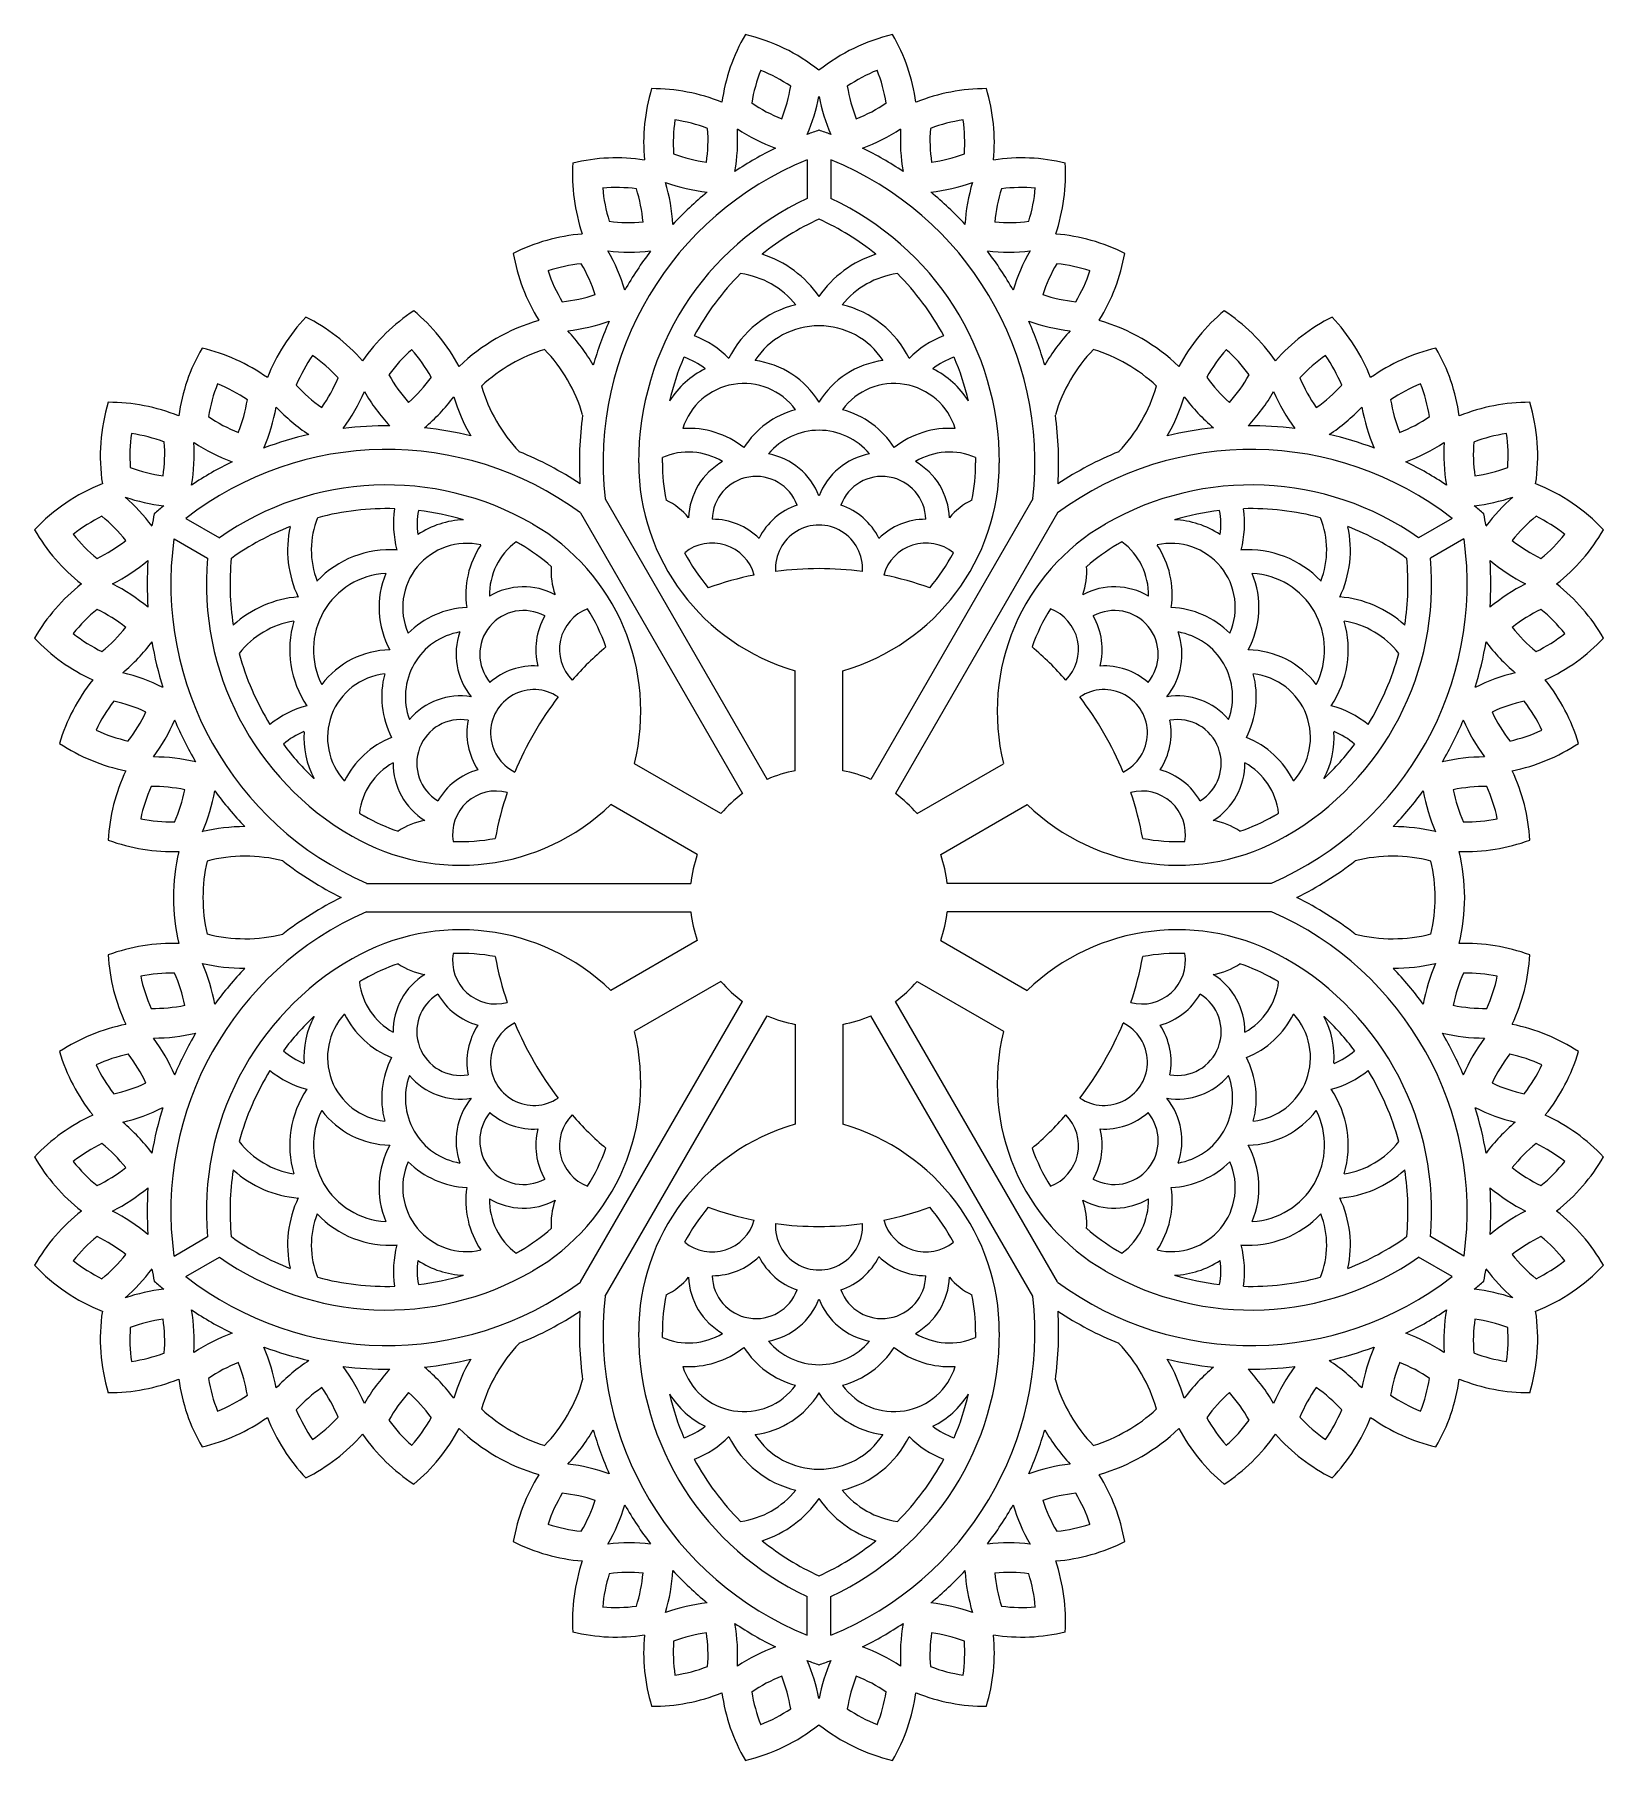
# Model space of a CAD drawing. Extents: x 4 to 286, y 80 to 226.
# Drawn here: x 3.8 to 136.3, y 80.2 to 226.1 of the extents above; entities that cross this region are included whole.
import ezdxf

# ---------------------------------------------------------------- set-up
doc = ezdxf.new("R2010")
doc.units = 0
doc.layers.get('0').update_dxf_attribs({"linetype": 'CONTINUOUS'})

msp = doc.modelspace()

# ---------------------------------------------------------------- linework, layer by layer
for p, q in [((69.02, 215.47), (69.02, 212.2)), ((71.02, 215.47), (71.02, 212.2)), ((51.96, 186.84), (65.64, 163.13)), ((88.08, 186.84), (74.4, 163.13)), ((49.88, 185.64), (63.57, 161.93)), ((90.16, 185.64), (76.47, 161.93)), ((16.55, 185.18), (19.38, 183.54)), ((123.49, 185.18), (120.66, 183.54)), ((15.55, 183.45), (18.38, 181.81)), ((124.49, 183.45), (121.66, 181.81)), ((68.02, 163.87), (68.02, 172.3)), ((72.02, 163.87), (72.02, 172.3)), ((61.74, 160.24), (54.44, 164.46)), ((78.3, 160.24), (85.6, 164.46)), ((59.74, 156.78), (52.44, 161)), ((80.3, 156.78), (87.6, 161)), ((31.81, 154.35), (59.19, 154.35)), ((108.23, 154.35), (80.85, 154.35)), ((31.81, 151.95), (59.19, 151.95)), ((108.23, 151.95), (80.85, 151.95)), ((59.74, 149.53), (52.44, 145.31)), ((80.3, 149.53), (87.6, 145.31)), ((61.74, 146.07), (54.44, 141.85)), ((78.3, 146.07), (85.6, 141.85)), ((49.88, 120.67), (63.57, 144.37)), ((90.16, 120.67), (76.47, 144.37)), ((51.96, 119.47), (65.64, 143.17)), ((88.08, 119.47), (74.4, 143.17)), ((68.02, 142.44), (68.02, 134.01)), ((72.02, 142.44), (72.02, 134.01)), ((15.55, 122.86), (18.38, 124.5)), ((124.49, 122.86), (121.66, 124.5)), ((16.55, 121.13), (19.38, 122.77)), ((123.49, 121.13), (120.66, 122.77)), ((69.02, 90.84), (69.02, 94.11)), ((71.02, 90.84), (71.02, 94.11))]:
    msp.add_line(p, q)
for centre, radius, start, end in [((77.37, 218.17), 15.7, 149.8174, 172.0495), ((60.22, 210.77), 15.7, 51.412, 76.8421), ((79.81, 210.77), 15.7, 103.1579, 128.588), ((62.66, 218.17), 15.7, 7.9505, 30.1826), ((77.37, 218.17), 13.2, 158.3402, 170.8104), ((60.22, 210.77), 13.2, 55.8491, 68.3193), ((54.6, 223.81), 13.2, 338.3402, 350.8104), ((79.81, 210.77), 13.2, 111.6807, 124.1509), ((85.44, 223.81), 13.2, 189.1896, 201.6598), ((62.66, 218.17), 13.2, 9.1896, 21.6598), ((70.91, 216.94), 15.7, 163.1507, 185.3829), ((55.92, 205.79), 15.7, 67.9433, 90.1755), ((71.75, 231.21), 13.2, 235.8491, 248.3193), ((54.6, 223.81), 15.7, 336.8134, 349.0292), ((85.44, 223.81), 15.7, 190.9708, 203.1866), ((68.29, 231.21), 13.2, 291.6807, 304.1509), ((84.12, 205.79), 15.7, 89.8245, 112.0567), ((69.13, 216.94), 15.7, 354.6171, 16.8493), ((70.91, 216.94), 13.2, 171.6736, 184.1437), ((55.92, 205.79), 13.2, 69.1824, 81.6526), ((84.12, 205.79), 13.2, 98.3474, 110.8176), ((69.13, 216.94), 13.2, 355.8563, 8.3264), ((47.45, 217.17), 13.2, 351.6736, 4.1437), ((47.45, 217.17), 15.7, 350.1467, 3.3167), ((71.75, 231.21), 15.7, 236.6761, 249.8461), ((79.4, 189.88), 29.62, 108.4738, 110.488), ((60.64, 189.88), 29.62, 69.512, 71.5262), ((68.29, 231.21), 15.7, 290.1539, 303.3239), ((92.59, 217.17), 15.7, 176.6833, 189.8533), ((92.59, 217.17), 13.2, 175.8563, 188.3264), ((62.43, 228.33), 13.2, 249.1824, 261.6526), ((79.4, 189.88), 29.62, 116.1715, 123.8213), ((60.64, 189.88), 29.62, 56.1787, 63.8285), ((77.61, 228.33), 13.2, 278.3474, 290.8176), ((64.9, 214.25), 15.7, 176.484, 198.7162), ((52.89, 199.94), 15.7, 81.2766, 103.5088), ((79.4, 189.88), 27.62, 112.088, 186.3214), ((60.64, 189.88), 27.62, 353.6786, 67.912), ((87.15, 199.94), 15.7, 76.4912, 98.7234), ((75.14, 214.25), 15.7, 341.2838, 3.516), ((52.89, 199.94), 13.2, 82.5158, 94.9859), ((64.9, 214.25), 13.2, 185.0069, 197.477), ((42.01, 209.07), 13.2, 5.0069, 17.477), ((62.43, 228.33), 15.7, 250.0095, 263.1794), ((42.01, 209.07), 15.7, 3.4801, 16.65), ((77.61, 228.33), 15.7, 276.8206, 289.9905), ((98.02, 209.07), 15.7, 163.35, 176.5199), ((98.02, 209.07), 13.2, 162.523, 174.9931), ((87.15, 199.94), 13.2, 85.0141, 97.4842), ((75.14, 214.25), 13.2, 342.523, 354.9931), ((79.4, 189.88), 24.62, 114.9519, 180), ((79.4, 189.88), 29.62, 129.5049, 137.1546), ((60.64, 189.88), 24.62, 0, 65.0481), ((60.64, 189.88), 29.62, 42.8454, 50.4951), ((54.02, 223.38), 13.2, 262.5158, 274.9859), ((79.4, 189.88), 22.62, 114.5159, 128.8545), ((60.64, 189.88), 22.62, 51.1455, 65.4841), ((86.02, 223.38), 13.2, 265.0141, 277.4842), ((51.28, 193.56), 15.7, 94.6099, 116.8421), ((88.76, 193.56), 15.7, 63.1579, 85.3901), ((59.67, 210.25), 15.7, 189.8174, 212.0495), ((54.02, 223.38), 15.7, 263.3428, 276.5128), ((38.6, 199.93), 15.7, 16.8134, 29.9834), ((79.4, 189.88), 29.62, 142.8382, 150.488), ((62.42, 198.7), 9.23, 34.5283, 72.3515), ((77.62, 198.7), 9.23, 107.6485, 145.4717), ((86.02, 223.38), 15.7, 263.4872, 276.6572), ((60.64, 189.88), 29.62, 29.512, 37.1618), ((101.44, 199.93), 15.7, 150.0166, 163.1866), ((80.37, 210.25), 15.7, 327.9505, 350.1826), ((51.28, 193.56), 13.2, 95.8491, 108.3193), ((59.67, 210.25), 13.2, 198.3402, 210.8104), ((38.6, 199.93), 13.2, 18.3402, 30.8104), ((79.4, 189.88), 22.62, 135.0448, 151.679), ((62.42, 198.7), 7.23, 38.7081, 82.2001), ((77.62, 198.7), 7.23, 97.7999, 141.2919), ((60.64, 189.88), 22.62, 28.321, 44.9552), ((101.44, 199.93), 13.2, 149.1896, 161.6598), ((88.76, 193.56), 13.2, 71.6807, 84.1509), ((80.37, 210.25), 13.2, 329.1896, 341.6598), ((44.4, 189.58), 15.7, 123.1579, 145.3901), ((25.75, 190.67), 15.7, 27.9505, 50.1826), ((46.98, 216.62), 13.2, 275.8491, 288.3193), ((70.02, 195), 8.46, 103.4157, 154.0005), ((70.02, 195), 8.46, 25.9995, 76.5843), ((93.06, 216.62), 13.2, 251.6807, 264.1509), ((114.29, 190.67), 15.7, 129.8174, 152.0495), ((95.64, 189.58), 15.7, 34.6099, 56.8421), ((38.07, 191.38), 15.7, 136.4912, 158.7234), ((19.67, 188.14), 15.7, 41.2838, 63.516), ((50.92, 186.24), 16.32, 106.224, 133.776), ((46.98, 216.62), 15.7, 276.6761, 289.8461), ((79.4, 189.88), 29.62, 156.1715, 163.8213), ((70.02, 195), 6.46, 33.0989, 146.9011), ((93.06, 216.62), 15.7, 250.1539, 263.3239), ((60.64, 189.88), 29.62, 16.1787, 23.8285), ((89.12, 186.24), 16.32, 46.224, 73.776), ((120.37, 188.14), 15.7, 116.484, 138.7162), ((101.97, 191.38), 15.7, 21.2766, 43.5088), ((37.38, 190.25), 15.7, 30.1467, 43.3167), ((56.43, 192.73), 8.46, 44.9469, 68.7766), ((83.61, 192.73), 8.46, 111.2234, 135.0531), ((102.66, 190.25), 15.7, 136.6833, 149.8533), ((31.49, 191.68), 15.7, 149.8245, 172.0567), ((14.34, 184.28), 15.7, 54.6171, 76.8493), ((38.07, 191.38), 13.2, 145.0141, 157.4842), ((19.67, 188.14), 13.2, 42.523, 54.9931), ((44.4, 189.58), 13.2, 131.6807, 144.1509), ((25.75, 190.67), 13.2, 29.1896, 41.6598), ((50.92, 186.24), 13.82, 107.1154, 132.8846), ((37.38, 190.25), 13.2, 16.1431, 44.1872), ((79.4, 189.88), 22.62, 156.7685, 166.6384), ((56.43, 192.73), 6.46, 52.0463, 70.1914), ((63.68, 191.17), 7.41, 31.0598, 82.7424), ((76.36, 191.17), 7.41, 97.2576, 148.9402), ((83.61, 192.73), 6.46, 109.8086, 127.9537), ((60.64, 189.88), 22.62, 13.3616, 23.2315), ((102.66, 190.25), 13.2, 135.8128, 163.8569), ((89.12, 186.24), 13.82, 47.1154, 72.8846), ((114.29, 190.67), 13.2, 138.3402, 150.8104), ((95.64, 189.58), 13.2, 35.8491, 48.3193), ((120.37, 188.14), 13.2, 125.0069, 137.477), ((101.97, 191.38), 13.2, 22.5158, 34.9859), ((125.7, 184.28), 15.7, 103.1507, 125.3829), ((108.55, 191.68), 15.7, 7.9433, 30.1755), ((17.21, 202.12), 13.2, 325.0141, 337.4842), ((45.22, 203.75), 13.2, 209.1896, 221.6598), ((26.58, 204.84), 13.2, 311.6807, 324.1509), ((63.68, 191.17), 7.41, 116.205, 147.9139), ((76.36, 191.17), 7.41, 32.0861, 63.795), ((113.46, 204.84), 13.2, 215.8491, 228.3193), ((94.82, 203.75), 13.2, 318.3402, 330.8104), ((122.83, 202.12), 13.2, 202.5158, 214.9859), ((31.49, 191.68), 13.2, 158.3474, 170.8176), ((14.34, 184.28), 13.2, 55.8563, 68.3264), ((35.6, 205.36), 13.2, 222.523, 234.9931), ((17.21, 202.12), 15.7, 323.4872, 336.6572), ((45.22, 203.75), 15.7, 210.0166, 223.1866), ((26.58, 204.84), 15.7, 310.1539, 323.3239), ((54.22, 199.97), 15.7, 196.6833, 209.8533), ((54.22, 199.97), 13.2, 195.8128, 223.8569), ((63.68, 191.17), 5.41, 36.1874, 162.7599), ((76.36, 191.17), 5.41, 17.2401, 143.8126), ((85.82, 199.97), 13.2, 316.1431, 344.1872), ((85.82, 199.97), 15.7, 330.1467, 343.3167), ((113.46, 204.84), 15.7, 216.6761, 229.8461), ((94.82, 203.75), 15.7, 316.8134, 329.9834), ((122.83, 202.12), 15.7, 203.3428, 216.5128), ((104.44, 205.36), 13.2, 305.0069, 317.477), ((125.7, 184.28), 13.2, 111.6736, 124.1437), ((108.55, 191.68), 13.2, 9.1824, 21.6526), ((25.02, 190.45), 15.7, 163.1579, 188.588), ((10.04, 179.29), 15.7, 67.9505, 90.1826), ((8.71, 197.31), 13.2, 338.3474, 350.8176), ((8.71, 197.31), 15.7, 336.8206, 349.9905), ((35.6, 205.36), 15.7, 223.35, 236.5199), ((70.02, 187.08), 7.55, 105.2104, 147.1645), ((70.02, 187.08), 7.55, 32.8355, 74.7896), ((104.44, 205.36), 15.7, 303.4801, 316.65), ((131.33, 197.31), 15.7, 190.0095, 203.1794), ((131.33, 197.31), 13.2, 189.1824, 201.6526), ((130, 179.29), 15.7, 89.8174, 112.0495), ((115.02, 190.45), 15.7, 351.412, 16.8421), ((25.86, 204.71), 13.2, 235.8563, 248.3264), ((33.52, 163.39), 29.62, 89.512, 97.1618), ((33.52, 163.39), 29.62, 76.1787, 83.8285), ((79.4, 189.88), 29.62, 172.1666, 183.4424), ((59, 185.24), 7.55, 51.7829, 93.737), ((70.02, 187.08), 5.55, 39.8123, 140.1877), ((81.04, 185.24), 7.55, 86.263, 128.2171), ((60.64, 189.88), 29.62, 356.5576, 7.8334), ((106.52, 163.39), 29.62, 96.1715, 103.8213), ((106.52, 163.39), 29.62, 82.8382, 90.488), ((114.18, 204.71), 13.2, 291.6736, 304.1437), ((25.02, 190.45), 13.2, 171.6807, 184.1509), ((10.04, 179.29), 13.2, 69.1896, 81.6598), ((1.56, 190.68), 13.2, 351.6807, 4.1509), ((1.56, 190.68), 15.7, 350.1539, 3.3239), ((25.86, 204.71), 15.7, 236.6833, 249.8533), ((33.52, 163.39), 29.62, 102.8454, 110.4951), ((106.52, 163.39), 29.62, 69.5049, 77.1546), ((114.18, 204.71), 15.7, 290.1467, 303.3167), ((138.48, 190.68), 15.7, 176.6761, 189.8461), ((138.48, 190.68), 13.2, 175.8491, 188.3193), ((130, 179.29), 13.2, 98.3402, 110.8104), ((115.02, 190.45), 13.2, 355.8491, 8.3193), ((33.52, 163.39), 27.62, 53.6786, 127.912), ((33.52, 163.39), 29.62, 116.1787, 123.8285), ((33.52, 163.39), 29.62, 56.5576, 67.8334), ((73.08, 189.88), 18.29, 180, 253.9365), ((59, 185.24), 5.55, 58.7597, 113.4776), ((79.4, 189.88), 22.62, 178.8569, 180), ((73.08, 189.88), 16.29, 180, 191.191), ((64.7, 185.03), 5.7, 119.6212, 177.8981), ((64.7, 185.03), 5.7, 21.0492, 79.3261), ((75.34, 185.03), 5.7, 100.6739, 158.9508), ((66.96, 189.88), 18.29, 286.0635, 0), ((81.04, 185.24), 5.55, 66.5224, 121.2403), ((75.34, 185.03), 5.7, 2.1019, 60.3788), ((66.96, 189.88), 16.29, 348.809, 0), ((60.64, 189.88), 22.62, 0, 1.1431), ((106.52, 163.39), 27.62, 52.088, 126.3214), ((106.52, 163.39), 29.62, 112.1666, 123.4424), ((106.52, 163.39), 29.62, 56.1715, 63.8213), ((16.54, 201.83), 13.2, 249.1896, 261.6598), ((64.7, 185.03), 3.7, 20.1602, 178.7872), ((75.34, 185.03), 3.7, 1.2128, 159.8398), ((123.5, 201.83), 13.2, 278.3402, 290.8104), ((15.22, 173.48), 15.7, 111.412, 136.8421), ((1.12, 175.13), 15.7, 36.8134, 49.0292), ((16.54, 201.83), 15.7, 250.9708, 263.1866), ((33.52, 163.39), 24.62, 60, 125.0481), ((54.64, 181.58), 5.7, 39.9966, 64.426), ((85.4, 181.58), 5.7, 115.574, 140.0034), ((106.52, 163.39), 24.62, 54.9519, 120), ((123.5, 201.83), 15.7, 276.8134, 289.0292), ((138.92, 175.13), 15.7, 130.9708, 143.1866), ((124.82, 173.48), 15.7, 43.1579, 68.588), ((15.22, 173.48), 13.2, 115.8491, 128.3193), ((1.12, 175.13), 13.2, 38.3402, 50.8104), ((42.9, 179.65), 29.62, 168.4738, 170.488), ((33.52, 163.39), 29.62, 129.512, 131.5262), ((34.37, 182.51), 7.23, 157.7999, 201.2919), ((33.52, 163.39), 22.62, 88.321, 104.9552), ((42.54, 184.71), 8.46, 171.2234, 195.0531), ((42.54, 184.71), 6.46, 169.8086, 187.9537), ((33.52, 163.39), 22.62, 73.3616, 83.2315), ((70.02, 180.95), 5.67, 109.0028, 153.2535), ((70.02, 180.95), 5.67, 26.7465, 70.9972), ((106.52, 163.39), 22.62, 96.7685, 106.6384), ((97.5, 184.71), 6.46, 352.0463, 10.1914), ((97.5, 184.71), 8.46, 344.9469, 8.7766), ((106.52, 163.39), 22.62, 75.0448, 91.679), ((105.67, 182.51), 7.23, 338.7081, 22.2001), ((106.52, 163.39), 29.62, 48.4738, 50.488), ((97.14, 179.65), 29.62, 9.512, 11.5262), ((138.92, 175.13), 13.2, 129.1896, 141.6598), ((124.82, 173.48), 13.2, 51.6807, 64.1509), ((17.39, 192.03), 15.7, 209.8174, 232.0495), ((17.39, 192.03), 13.2, 218.3402, 230.8104), ((33.52, 163.39), 22.62, 111.1455, 125.4841), ((34.37, 182.51), 9.23, 167.6485, 205.4717), ((40.27, 177.66), 7.41, 92.0861, 123.795), ((36.68, 168.87), 18.29, 346.0635, 60), ((61, 179.44), 5.67, 45.6939, 89.9445), ((70.02, 180.95), 3.67, 356.214, 183.786), ((79.04, 179.44), 5.67, 90.0555, 134.3061), ((103.36, 168.87), 18.29, 120, 193.9365), ((99.77, 177.66), 7.41, 56.205, 87.9139), ((105.67, 182.51), 9.23, 334.5283, 12.3515), ((106.52, 163.39), 22.62, 54.5159, 68.8545), ((122.65, 192.03), 13.2, 309.1896, 321.6598), ((122.65, 192.03), 15.7, 307.9505, 330.1826), ((3.29, 193.68), 13.2, 295.8491, 308.3193), ((42.9, 179.65), 27.62, 172.088, 246.3214), ((33.78, 174.08), 8.46, 85.9995, 136.5843), ((40.27, 177.66), 5.41, 77.2401, 203.8126), ((47.74, 178.74), 7.55, 146.263, 188.2171), ((47.74, 178.74), 5.55, 126.5224, 181.2403), ((33.52, 163.39), 22.62, 60, 61.1431), ((36.68, 168.87), 16.29, 48.809, 60), ((61, 179.44), 3.67, 15.1614, 129.316), ((73.08, 189.88), 16.29, 207.81, 220.378), ((79.04, 179.44), 3.67, 50.684, 164.8386), ((66.96, 189.88), 16.29, 319.622, 332.19), ((103.36, 168.87), 16.29, 120, 131.191), ((106.52, 163.39), 22.62, 118.8569, 120), ((92.3, 178.74), 5.55, 358.7597, 53.4776), ((99.77, 177.66), 5.41, 336.1874, 102.7599), ((92.3, 178.74), 7.55, 351.7829, 33.737), ((106.26, 174.08), 8.46, 43.4157, 94.0005), ((97.14, 179.65), 27.62, 293.6786, 7.912), ((136.75, 193.68), 13.2, 231.6807, 244.1509), ((3.29, 193.68), 15.7, 296.6761, 309.8461), ((42.9, 179.65), 29.62, 176.1715, 183.8213), ((42.9, 179.65), 24.62, 174.9519, 240), ((42.9, 179.65), 22.62, 174.5159, 188.8545), ((53.09, 180.69), 5.7, 175.574, 200.0034), ((70.02, 153.15), 27.79, 82.428, 97.572), ((86.94, 180.69), 5.7, 339.9966, 4.426), ((97.14, 179.65), 24.62, 300, 5.0481), ((97.14, 179.65), 22.62, 351.1455, 5.4841), ((97.14, 179.65), 29.62, 356.1787, 3.8285), ((136.75, 193.68), 15.7, 230.1539, 243.3239), ((17.39, 167.26), 15.7, 127.9433, 150.1755), ((3.29, 165.62), 15.7, 50.1467, 63.3167), ((33.78, 174.08), 6.46, 93.0989, 206.9011), ((40.27, 177.66), 7.41, 157.2576, 208.9402), ((45.07, 173.7), 5.7, 62.1019, 120.3788), ((70.02, 153.15), 27.79, 101.3754, 109.6596), ((70.02, 153.15), 27.79, 70.3404, 78.6246), ((94.97, 173.7), 5.7, 59.6212, 117.8981), ((99.77, 177.66), 7.41, 331.0598, 22.7424), ((106.26, 174.08), 6.46, 333.0989, 86.9011), ((136.75, 165.62), 15.7, 116.6833, 129.8533), ((122.65, 167.26), 15.7, 29.8245, 52.0567), ((26.77, 169.35), 9.23, 94.5283, 132.3515), ((113.27, 169.35), 9.23, 47.6485, 85.4717), ((17.39, 167.26), 13.2, 129.1824, 141.6526), ((3.29, 165.62), 13.2, 51.6736, 64.1437), ((26.77, 169.35), 7.23, 98.7081, 142.2001), ((33.78, 174.08), 8.46, 163.4157, 214.0005), ((40.64, 170.12), 7.55, 92.8355, 134.7896), ((45.07, 173.7), 3.7, 61.2128, 219.8398), ((51.77, 174.11), 5.67, 150.0555, 194.3061), ((51.77, 174.11), 3.67, 110.684, 224.8386), ((36.68, 168.87), 16.29, 19.622, 32.19), ((103.36, 168.87), 16.29, 147.81, 160.378), ((88.27, 174.11), 3.67, 315.1614, 69.316), ((94.97, 173.7), 3.7, 320.1602, 118.7872), ((88.27, 174.11), 5.67, 345.6939, 29.9445), ((99.4, 170.12), 7.55, 45.2104, 87.1645), ((106.26, 174.08), 8.46, 325.9995, 16.5843), ((113.27, 169.35), 7.23, 37.7999, 81.2919), ((136.75, 165.62), 13.2, 115.8563, 128.3264), ((122.65, 167.26), 13.2, 38.3474, 50.8176), ((15.22, 185.81), 15.7, 223.1507, 245.3829), ((15.22, 185.81), 13.2, 231.6736, 244.1437), ((1.12, 184.17), 13.2, 309.1824, 321.6526), ((40.64, 170.12), 5.55, 99.8123, 200.1877), ((45.07, 173.7), 5.7, 160.6739, 218.9508), ((94.97, 173.7), 5.7, 321.0492, 19.3261), ((99.4, 170.12), 5.55, 339.8123, 80.1877), ((138.92, 184.17), 13.2, 218.3474, 230.8176), ((124.82, 185.81), 13.2, 295.8563, 308.3264), ((124.82, 185.81), 15.7, 294.6171, 316.8493), ((1.12, 184.17), 15.7, 310.0095, 323.1794), ((42.9, 179.65), 29.62, 189.5049, 197.1546), ((42.9, 179.65), 22.62, 195.0448, 211.679), ((33.92, 166.67), 7.41, 91.0598, 142.7424), ((70.02, 153.15), 27.79, 130.3404, 138.6246), ((70.02, 153.15), 27.79, 41.3754, 49.6596), ((106.12, 166.67), 7.41, 37.2576, 88.9402), ((97.14, 179.65), 22.62, 328.321, 344.9552), ((97.14, 179.65), 29.62, 342.8454, 350.4951), ((138.92, 184.17), 15.7, 216.8206, 229.9905), ((7.59, 156.86), 15.7, 63.4801, 76.65), ((45.95, 167.05), 5.67, 86.7465, 130.9972), ((94.09, 167.05), 5.67, 49.0028, 93.2535), ((132.45, 156.86), 15.7, 103.35, 116.5199), ((20.93, 161.71), 15.7, 141.2766, 163.5088), ((33.92, 166.67), 5.41, 96.1874, 222.7599), ((40.64, 170.12), 7.55, 165.2104, 207.1645), ((45.95, 167.05), 3.67, 56.214, 243.786), ((94.09, 167.05), 3.67, 296.214, 123.786), ((99.4, 170.12), 7.55, 332.8355, 14.7896), ((106.12, 166.67), 5.41, 317.2401, 83.8126), ((119.11, 161.71), 15.7, 16.4912, 38.7234), ((20.93, 161.71), 13.2, 142.5158, 154.9859), ((7.59, 156.86), 13.2, 65.0069, 77.477), ((28.95, 161.18), 8.46, 104.9469, 128.7766), ((39.75, 164.49), 5.7, 81.0492, 139.3261), ((70.02, 153.15), 27.79, 142.428, 157.572), ((70.02, 153.15), 27.79, 22.428, 37.572), ((100.29, 164.49), 5.7, 40.6739, 98.9508), ((111.09, 161.18), 8.46, 51.2234, 75.0531), ((132.45, 156.86), 13.2, 102.523, 114.9931), ((119.11, 161.71), 13.2, 25.0141, 37.4842), ((1.21, 174.41), 13.2, 322.5158, 334.9859), ((1.21, 174.41), 15.7, 323.3428, 336.5128), ((42.9, 179.65), 29.62, 202.8382, 210.488), ((39.75, 164.49), 3.7, 80.1602, 238.7872), ((45.95, 167.05), 5.67, 169.0028, 213.2535), ((94.09, 167.05), 5.67, 326.7465, 10.9972), ((100.29, 164.49), 3.7, 301.2128, 99.8398), ((97.14, 179.65), 29.62, 329.512, 337.1618), ((138.83, 174.41), 15.7, 203.4872, 216.6572), ((138.83, 174.41), 13.2, 205.0141, 217.4842), ((14.55, 179.26), 13.2, 245.0069, 257.477), ((28.95, 161.18), 6.46, 112.0463, 130.1914), ((33.92, 166.67), 7.41, 176.205, 207.9139), ((36.72, 159.66), 7.55, 111.7829, 153.737), ((103.32, 159.66), 7.55, 26.263, 68.2171), ((106.12, 166.67), 7.41, 332.0861, 3.795), ((111.09, 161.18), 6.46, 49.8086, 67.9537), ((125.49, 179.26), 13.2, 282.523, 294.9931), ((14.55, 179.26), 15.7, 236.484, 258.7162), ((13.8, 149.33), 15.7, 76.8134, 89.9834), ((42.9, 179.65), 22.62, 216.7685, 226.6384), ((97.14, 179.65), 22.62, 313.3616, 323.2315), ((126.24, 149.33), 15.7, 90.0166, 103.1866), ((125.49, 179.26), 15.7, 281.2838, 303.516), ((25.66, 157.13), 15.7, 154.6099, 176.8421), ((36.72, 159.66), 5.55, 118.7597, 173.4776), ((39.75, 164.49), 5.7, 179.6212, 237.8981), ((42.74, 158.48), 5.67, 105.6939, 149.9445), ((70.02, 153.15), 10.9, 100.576, 113.6775), ((70.02, 153.15), 10.9, 66.3225, 79.424), ((97.3, 158.48), 5.67, 30.0555, 74.3061), ((100.29, 164.49), 5.7, 302.1019, 0.3788), ((103.32, 159.66), 5.55, 6.5224, 61.2403), ((114.38, 157.13), 15.7, 3.1579, 25.3901), ((25.66, 157.13), 13.2, 155.8491, 168.3193), ((13.8, 149.33), 13.2, 78.3402, 90.8104), ((3.54, 164.93), 13.2, 335.8491, 348.3193), ((3.54, 164.93), 15.7, 336.6761, 349.8461), ((42.9, 179.65), 29.62, 216.1715, 223.8213), ((42.74, 158.48), 3.67, 75.1614, 189.316), ((70.02, 153.15), 27.79, 161.3754, 169.6596), ((70.02, 153.15), 10.9, 126.3225, 139.424), ((70.02, 153.15), 10.9, 40.576, 53.6775), ((97.3, 158.48), 3.67, 350.684, 104.8386), ((70.02, 153.15), 27.79, 10.3404, 18.6246), ((97.14, 179.65), 29.62, 316.1787, 323.8285), ((136.5, 164.93), 15.7, 190.1539, 203.3239), ((126.24, 149.33), 13.2, 89.1896, 101.6598), ((136.5, 164.93), 13.2, 191.6807, 204.1509), ((114.38, 157.13), 13.2, 11.6807, 24.1509), ((39.74, 174.17), 18.29, 240, 313.9365), ((100.3, 174.17), 18.29, 226.0635, 300), ((15.4, 172.74), 13.2, 258.3402, 270.8104), ((21.58, 143.44), 15.7, 90.1467, 103.3167), ((42.9, 179.65), 22.62, 238.8569, 240), ((39.74, 174.17), 16.29, 240, 251.191), ((37.71, 154.05), 5.7, 99.9966, 124.426), ((102.33, 154.05), 5.7, 55.574, 80.0034), ((100.3, 174.17), 16.29, 288.809, 300), ((97.14, 179.65), 22.62, 300, 301.1431), ((118.46, 143.44), 15.7, 76.6833, 89.8533), ((124.64, 172.74), 13.2, 269.1896, 281.6598), ((15.4, 172.74), 15.7, 249.8174, 272.0495), ((39.74, 174.17), 16.29, 267.81, 280.378), ((100.3, 174.17), 16.29, 259.622, 272.19), ((124.64, 172.74), 15.7, 267.9505, 290.1826), ((31.81, 153.15), 16.32, 166.224, 193.776), ((31.81, 153.15), 13.82, 167.1154, 192.8846), ((21.58, 143.44), 13.2, 76.1431, 104.1872), ((42.9, 179.65), 29.62, 232.1666, 243.4424), ((70.02, 153.15), 10.9, 160.576, 173.6775), ((70.02, 153.15), 10.9, 6.3225, 19.424), ((97.14, 179.65), 29.62, 296.5576, 307.8334), ((118.46, 143.44), 13.2, 75.8128, 103.8569), ((108.23, 153.15), 13.82, 347.1154, 12.8846), ((108.23, 153.15), 16.32, 346.224, 13.776), ((42.9, 126.66), 29.62, 116.5576, 127.8334), ((97.14, 126.66), 29.62, 52.1666, 63.4424), ((42.9, 126.66), 27.62, 113.6786, 187.912), ((70.02, 153.15), 10.9, 186.3225, 199.424), ((70.02, 153.15), 10.9, 340.576, 353.6775), ((97.14, 126.66), 27.62, 352.088, 66.3214), ((39.74, 132.14), 18.29, 46.0635, 120), ((100.3, 132.14), 18.29, 60, 133.9365), ((15.4, 133.57), 15.7, 87.9505, 110.1826), ((21.58, 162.87), 13.2, 255.8128, 283.8569), ((118.46, 162.87), 13.2, 256.1431, 284.1872), ((124.64, 133.57), 15.7, 69.8174, 92.0495), ((25.66, 149.18), 15.7, 183.1579, 205.3901), ((21.58, 162.87), 15.7, 256.6833, 269.8533), ((3.54, 141.37), 15.7, 10.1539, 23.3239), ((42.9, 126.66), 24.62, 120, 185.0481), ((39.74, 132.14), 16.29, 108.809, 120), ((37.71, 152.26), 5.7, 235.574, 260.0034), ((42.74, 147.83), 3.67, 170.684, 284.8386), ((39.74, 132.14), 16.29, 79.622, 92.19), ((70.02, 153.15), 27.79, 190.3404, 198.6246), ((97.3, 147.83), 3.67, 255.1614, 9.316), ((70.02, 153.15), 27.79, 341.3754, 349.6596), ((100.3, 132.14), 16.29, 87.81, 100.378), ((102.33, 152.26), 5.7, 279.9966, 304.426), ((100.3, 132.14), 16.29, 60, 71.191), ((97.14, 126.66), 24.62, 354.9519, 60), ((118.46, 162.87), 15.7, 270.1467, 283.3167), ((136.5, 141.37), 15.7, 156.6761, 169.8461), ((114.38, 149.18), 15.7, 334.6099, 356.8421), ((15.4, 133.57), 13.2, 89.1896, 101.6598), ((25.66, 149.18), 13.2, 191.6807, 204.1509), ((3.54, 141.37), 13.2, 11.6807, 24.1509), ((42.9, 126.66), 29.62, 136.1787, 143.8285), ((42.9, 126.66), 22.62, 120, 121.1431), ((36.72, 146.65), 5.55, 186.5224, 241.2403), ((39.75, 141.82), 5.7, 122.1019, 180.3788), ((70.02, 153.15), 10.9, 220.576, 233.6775), ((70.02, 153.15), 10.9, 306.3225, 319.424), ((100.29, 141.82), 5.7, 359.6212, 57.8981), ((103.32, 146.65), 5.55, 298.7597, 353.4776), ((97.14, 126.66), 22.62, 58.8569, 60), ((97.14, 126.66), 29.62, 36.1715, 43.8213), ((136.5, 141.37), 13.2, 155.8491, 168.3193), ((124.64, 133.57), 13.2, 78.3402, 90.8104), ((114.38, 149.18), 13.2, 335.8491, 348.3193), ((39.75, 141.82), 3.7, 121.2128, 279.8398), ((42.74, 147.83), 5.67, 210.0555, 254.3061), ((97.3, 147.83), 5.67, 285.6939, 329.9445), ((100.29, 141.82), 3.7, 260.1602, 58.7872), ((13.8, 156.98), 13.2, 269.1896, 281.6598), ((42.9, 126.66), 22.62, 133.3616, 143.2315), ((33.92, 139.64), 7.41, 152.0861, 183.795), ((33.92, 139.64), 5.41, 137.2401, 263.8126), ((36.72, 146.65), 7.55, 206.263, 248.2171), ((70.02, 153.15), 10.9, 246.3225, 259.424), ((70.02, 153.15), 10.9, 280.576, 293.6775), ((103.32, 146.65), 7.55, 291.7829, 333.737), ((106.12, 139.64), 5.41, 276.1874, 42.7599), ((97.14, 126.66), 22.62, 36.7685, 46.6384), ((106.12, 139.64), 7.41, 356.205, 27.9139), ((126.24, 156.98), 13.2, 258.3402, 270.8104), ((14.55, 127.04), 15.7, 101.2838, 123.516), ((13.8, 156.98), 15.7, 270.0166, 283.1866), ((42.9, 126.66), 29.62, 149.512, 157.1618), ((45.95, 139.26), 5.67, 146.7465, 190.9972), ((45.95, 139.26), 3.67, 116.214, 303.786), ((70.02, 153.15), 27.79, 202.428, 217.572), ((36.68, 137.44), 18.29, 300, 13.9365), ((103.36, 137.44), 18.29, 166.0635, 240), ((94.09, 139.26), 3.67, 236.214, 63.786), ((70.02, 153.15), 27.79, 322.428, 337.572), ((94.09, 139.26), 5.67, 349.0028, 33.2535), ((97.14, 126.66), 29.62, 22.8382, 30.488), ((126.24, 156.98), 15.7, 256.8134, 269.9834), ((125.49, 127.04), 15.7, 56.484, 78.7162), ((20.93, 144.6), 15.7, 196.4912, 218.7234), ((1.21, 131.9), 15.7, 23.4872, 36.6572), ((28.95, 145.13), 6.46, 229.8086, 247.9537), ((111.09, 145.13), 6.46, 292.0463, 310.1914), ((138.83, 131.9), 15.7, 143.3428, 156.5128), ((119.11, 144.6), 15.7, 321.2766, 343.5088), ((14.55, 127.04), 13.2, 102.523, 114.9931), ((20.93, 144.6), 13.2, 205.0141, 217.4842), ((1.21, 131.9), 13.2, 25.0141, 37.4842), ((42.9, 126.66), 22.62, 148.321, 164.9552), ((28.95, 145.13), 8.46, 231.2234, 255.0531), ((40.64, 136.19), 7.55, 152.8355, 194.7896), ((99.4, 136.19), 7.55, 345.2104, 27.1645), ((111.09, 145.13), 8.46, 284.9469, 308.7766), ((97.14, 126.66), 22.62, 15.0448, 31.679), ((138.83, 131.9), 13.2, 142.5158, 154.9859), ((125.49, 127.04), 13.2, 65.0069, 77.477), ((119.11, 144.6), 13.2, 322.5158, 334.9859), ((7.59, 149.45), 13.2, 282.523, 294.9931), ((40.64, 136.19), 5.55, 159.8123, 260.1877), ((39.75, 141.82), 5.7, 220.6739, 278.9508), ((100.29, 141.82), 5.7, 261.0492, 319.3261), ((99.4, 136.19), 5.55, 279.8123, 20.1877), ((132.45, 149.45), 13.2, 245.0069, 257.477), ((33.78, 132.23), 8.46, 145.9995, 196.5843), ((45.07, 132.61), 5.7, 141.0492, 199.3261), ((94.97, 132.61), 5.7, 340.6739, 38.9508), ((106.26, 132.23), 8.46, 343.4157, 34.0005), ((15.22, 120.49), 15.7, 114.6171, 136.8493), ((7.59, 149.45), 15.7, 283.35, 296.5199), ((1.12, 122.14), 15.7, 36.8206, 49.9905), ((42.9, 126.66), 29.62, 162.8454, 170.4951), ((33.78, 132.23), 6.46, 153.0989, 266.9011), ((33.92, 139.64), 7.41, 217.2576, 268.9402), ((45.07, 132.61), 3.7, 140.1602, 298.7872), ((45.95, 139.26), 5.67, 229.0028, 273.2535), ((51.77, 132.2), 3.67, 135.1614, 249.316), ((70.02, 153.15), 27.79, 221.3754, 229.6596), ((70.02, 153.15), 27.79, 310.3404, 318.6246), ((88.27, 132.2), 3.67, 290.684, 44.8386), ((94.97, 132.61), 3.7, 241.2128, 39.8398), ((94.09, 139.26), 5.67, 266.7465, 310.9972), ((106.12, 139.64), 7.41, 271.0598, 322.7424), ((106.26, 132.23), 6.46, 273.0989, 26.9011), ((97.14, 126.66), 29.62, 9.5049, 17.1546), ((132.45, 149.45), 15.7, 243.4801, 256.65), ((138.92, 122.14), 15.7, 130.0095, 143.1794), ((124.82, 120.49), 15.7, 43.1507, 65.3829), ((51.77, 132.2), 5.67, 165.6939, 209.9445), ((73.08, 116.43), 18.29, 106.0635, 180), ((66.96, 116.43), 18.29, 0, 73.9365), ((88.27, 132.2), 5.67, 330.0555, 14.3061), ((15.22, 120.49), 13.2, 115.8563, 128.3264), ((1.12, 122.14), 13.2, 38.3474, 50.8176), ((26.77, 136.96), 7.23, 217.7999, 261.2919), ((40.27, 128.65), 7.41, 151.0598, 202.7424), ((36.68, 137.44), 16.29, 327.81, 340.378), ((103.36, 137.44), 16.29, 199.622, 212.19), ((99.77, 128.65), 7.41, 337.2576, 28.9402), ((113.27, 136.96), 7.23, 278.7081, 322.2001), ((138.92, 122.14), 13.2, 129.1824, 141.6526), ((124.82, 120.49), 13.2, 51.6736, 64.1437), ((17.39, 139.05), 15.7, 209.8245, 232.0567), ((17.39, 139.05), 13.2, 218.3474, 230.8176), ((3.29, 140.69), 13.2, 295.8563, 308.3264), ((42.9, 126.66), 22.62, 171.1455, 185.4841), ((26.77, 136.96), 9.23, 227.6485, 265.4717), ((40.27, 128.65), 5.41, 156.1874, 282.7599), ((40.64, 136.19), 7.55, 225.2104, 267.1645), ((99.77, 128.65), 5.41, 257.2401, 23.8126), ((99.4, 136.19), 7.55, 272.8355, 314.7896), ((113.27, 136.96), 9.23, 274.5283, 312.3515), ((97.14, 126.66), 22.62, 354.5159, 8.8545), ((136.75, 140.69), 13.2, 231.6736, 244.1437), ((122.65, 139.05), 13.2, 309.1824, 321.6526), ((122.65, 139.05), 15.7, 307.9433, 330.1755), ((3.29, 140.69), 15.7, 296.6833, 309.8533), ((42.9, 126.66), 29.62, 176.1787, 183.8285), ((47.74, 127.57), 7.55, 171.7829, 213.737), ((92.3, 127.57), 7.55, 326.263, 8.2171), ((97.14, 126.66), 29.62, 356.1715, 3.8213), ((136.75, 140.69), 15.7, 230.1467, 243.3167), ((34.37, 123.8), 9.23, 154.5283, 192.3515), ((45.07, 132.61), 5.7, 239.6212, 297.8981), ((47.74, 127.57), 5.55, 178.7597, 233.4776), ((53.09, 125.62), 5.7, 159.9966, 184.426), ((73.08, 116.43), 16.29, 139.622, 152.19), ((70.02, 153.15), 27.79, 250.3404, 258.6246), ((70.02, 153.15), 27.79, 281.3754, 289.6596), ((66.96, 116.43), 16.29, 27.81, 40.378), ((94.97, 132.61), 5.7, 242.1019, 300.3788), ((86.94, 125.62), 5.7, 355.574, 20.0034), ((92.3, 127.57), 5.55, 306.5224, 1.2403), ((105.67, 123.8), 9.23, 347.6485, 25.4717), ((17.39, 114.28), 15.7, 127.9505, 150.1826), ((3.29, 112.63), 15.7, 50.1539, 63.3239), ((34.37, 123.8), 7.23, 158.7081, 202.2001), ((33.78, 132.23), 8.46, 223.4157, 274.0005), ((61, 126.87), 3.67, 230.684, 344.8386), ((70.02, 125.36), 3.67, 176.214, 3.786), ((70.02, 153.15), 27.79, 262.428, 277.572), ((79.04, 126.87), 3.67, 195.1614, 309.316), ((106.26, 132.23), 8.46, 265.9995, 316.5843), ((105.67, 123.8), 7.23, 337.7999, 21.2919), ((136.75, 112.63), 15.7, 116.6761, 129.8461), ((122.65, 114.28), 15.7, 29.8174, 52.0495), ((17.39, 114.28), 13.2, 129.1896, 141.6598), ((3.29, 112.63), 13.2, 51.6807, 64.1509), ((33.52, 142.92), 22.62, 234.5159, 248.8545), ((36.68, 137.44), 16.29, 300, 311.191), ((103.36, 137.44), 16.29, 228.809, 240), ((106.52, 142.92), 22.62, 291.1455, 305.4841), ((136.75, 112.63), 13.2, 115.8491, 128.3193), ((122.65, 114.28), 13.2, 38.3402, 50.8104), ((1.12, 131.18), 13.2, 309.1896, 321.6598), ((33.52, 142.92), 24.62, 234.9519, 300), ((42.54, 121.6), 8.46, 164.9469, 188.7766), ((42.54, 121.6), 6.46, 172.0463, 190.1914), ((40.27, 128.65), 7.41, 236.205, 267.9139), ((33.52, 142.92), 22.62, 298.8569, 300), ((61, 126.87), 5.67, 270.0555, 314.3061), ((70.02, 125.36), 5.67, 206.7465, 250.9972), ((70.02, 125.36), 5.67, 289.0028, 333.2535), ((79.04, 126.87), 5.67, 225.6939, 269.9445), ((106.52, 142.92), 24.62, 240, 305.0481), ((106.52, 142.92), 22.62, 240, 241.1431), ((99.77, 128.65), 7.41, 272.0861, 303.795), ((97.5, 121.6), 6.46, 349.8086, 7.9537), ((97.5, 121.6), 8.46, 351.2234, 15.0531), ((138.92, 131.18), 13.2, 218.3402, 230.8104), ((15.22, 132.83), 15.7, 223.1579, 248.588), ((15.22, 132.83), 13.2, 231.6807, 244.1509), ((1.12, 131.18), 15.7, 310.9708, 323.1866), ((42.9, 126.66), 29.62, 189.512, 191.5262), ((33.52, 142.92), 27.62, 232.088, 306.3214), ((33.52, 142.92), 22.62, 255.0448, 271.679), ((33.52, 142.92), 22.62, 276.7685, 286.6384), ((54.64, 124.73), 5.7, 295.574, 320.0034), ((64.7, 121.28), 5.7, 182.1019, 240.3788), ((64.7, 121.28), 3.7, 181.2128, 339.8398), ((75.34, 121.28), 3.7, 200.1602, 358.7872), ((75.34, 121.28), 5.7, 299.6212, 357.8981), ((85.4, 124.73), 5.7, 219.9966, 244.426), ((106.52, 142.92), 27.62, 233.6786, 307.912), ((106.52, 142.92), 22.62, 253.3616, 263.2315), ((106.52, 142.92), 22.62, 268.321, 284.9552), ((97.14, 126.66), 29.62, 348.4738, 350.488), ((138.92, 131.18), 15.7, 216.8134, 229.0292), ((124.82, 132.83), 15.7, 291.412, 316.8421), ((124.82, 132.83), 13.2, 295.8491, 308.3193), ((16.54, 104.48), 15.7, 96.8134, 109.0292), ((33.52, 142.92), 29.62, 228.4738, 230.488), ((73.08, 116.43), 16.29, 168.809, 180), ((66.96, 116.43), 16.29, 0, 11.191), ((106.52, 142.92), 29.62, 309.512, 311.5262), ((123.5, 104.48), 15.7, 70.9708, 83.1866), ((25.02, 115.86), 15.7, 171.412, 196.8421), ((33.52, 142.92), 29.62, 236.1715, 243.8213), ((1.56, 115.63), 15.7, 356.6761, 9.8461), ((33.52, 142.92), 29.62, 292.1666, 303.4424), ((79.4, 116.43), 29.62, 176.5576, 187.8334), ((79.4, 116.43), 27.62, 173.6786, 247.912), ((64.7, 121.28), 5.7, 280.6739, 338.9508), ((75.34, 121.28), 5.7, 201.0492, 259.3261), ((60.64, 116.43), 27.62, 292.088, 6.3214), ((60.64, 116.43), 29.62, 352.1666, 3.4424), ((106.52, 142.92), 29.62, 236.5576, 247.8334), ((106.52, 142.92), 29.62, 296.1787, 303.8285), ((138.48, 115.63), 15.7, 170.1539, 183.3239), ((115.02, 115.86), 15.7, 343.1579, 8.588), ((25.02, 115.86), 13.2, 175.8491, 188.3193), ((16.54, 104.48), 13.2, 98.3402, 110.8104), ((1.56, 115.63), 13.2, 355.8491, 8.3193), ((138.48, 115.63), 13.2, 171.6807, 184.1509), ((123.5, 104.48), 13.2, 69.1896, 81.6598), ((115.02, 115.86), 13.2, 351.6807, 4.1509), ((25.86, 101.6), 15.7, 110.1467, 123.3167), ((54.22, 106.34), 13.2, 136.1431, 164.1872), ((79.4, 116.43), 24.62, 180, 245.0481), ((79.4, 116.43), 22.62, 180, 181.1431), ((59, 121.07), 5.55, 246.5224, 301.2403), ((70.02, 119.23), 5.55, 219.8123, 320.1877), ((60.64, 116.43), 24.62, 294.9519, 0), ((81.04, 121.07), 5.55, 238.7597, 293.4776), ((60.64, 116.43), 22.62, 358.8569, 0), ((85.82, 106.34), 13.2, 15.8128, 43.8569), ((114.18, 101.6), 15.7, 56.6833, 69.8533), ((10.04, 127.02), 13.2, 278.3402, 290.8104), ((25.86, 101.6), 13.2, 111.6736, 124.1437), ((8.71, 108.99), 13.2, 9.1824, 21.6526), ((33.52, 142.92), 29.62, 249.5049, 257.1546), ((8.71, 108.99), 15.7, 10.0095, 23.1794), ((35.6, 100.94), 15.7, 123.4801, 136.65), ((33.52, 142.92), 29.62, 276.1715, 283.8213), ((54.22, 106.34), 15.7, 150.1467, 163.3167), ((59, 121.07), 7.55, 266.263, 308.2171), ((70.02, 119.23), 7.55, 212.8355, 254.7896), ((70.02, 119.23), 7.55, 285.2104, 327.1645), ((81.04, 121.07), 7.55, 231.7829, 273.737), ((85.82, 106.34), 15.7, 16.6833, 29.8533), ((106.52, 142.92), 29.62, 256.1787, 263.8285), ((106.52, 142.92), 29.62, 282.8454, 290.4951), ((104.44, 100.94), 15.7, 43.35, 56.5199), ((131.33, 108.99), 15.7, 156.8206, 169.9905), ((131.33, 108.99), 13.2, 158.3474, 170.8176), ((114.18, 101.6), 13.2, 55.8563, 68.3264), ((130, 127.02), 13.2, 249.1896, 261.6598), ((10.04, 127.02), 15.7, 269.8174, 292.0495), ((31.49, 114.63), 15.7, 187.9433, 210.1755), ((31.49, 114.63), 13.2, 189.1824, 201.6526), ((33.52, 142.92), 29.62, 262.8382, 270.488), ((17.21, 104.19), 15.7, 23.3428, 36.5128), ((45.22, 102.55), 15.7, 136.8134, 149.9834), ((26.58, 101.47), 15.7, 36.6761, 49.8461), ((37.38, 116.06), 13.2, 315.8128, 343.8569), ((63.68, 115.13), 5.41, 197.2401, 323.8126), ((76.36, 115.13), 5.41, 216.1874, 342.7599), ((102.66, 116.06), 13.2, 196.1431, 224.1872), ((113.46, 101.47), 15.7, 130.1539, 143.3239), ((106.52, 142.92), 29.62, 269.512, 277.1618), ((94.82, 102.55), 15.7, 30.0166, 43.1866), ((122.83, 104.19), 15.7, 143.4872, 156.6572), ((108.55, 114.63), 13.2, 338.3474, 350.8176), ((108.55, 114.63), 15.7, 329.8245, 352.0567), ((130, 127.02), 15.7, 247.9505, 270.1826), ((14.34, 122.03), 13.2, 291.6736, 304.1437), ((35.6, 100.94), 13.2, 125.0069, 137.477), ((17.21, 104.19), 13.2, 22.5158, 34.9859), ((45.22, 102.55), 13.2, 138.3402, 150.8104), ((26.58, 101.47), 13.2, 35.8491, 48.3193), ((79.4, 116.43), 22.62, 193.3616, 203.2315), ((63.68, 115.13), 7.41, 212.0861, 243.795), ((63.68, 115.13), 7.41, 277.2576, 328.9402), ((76.36, 115.13), 7.41, 211.0598, 262.7424), ((76.36, 115.13), 7.41, 296.205, 327.9139), ((60.64, 116.43), 22.62, 336.7685, 346.6384), ((113.46, 101.47), 13.2, 131.6807, 144.1509), ((94.82, 102.55), 13.2, 29.1896, 41.6598), ((122.83, 104.19), 13.2, 145.0141, 157.4842), ((104.44, 100.94), 13.2, 42.523, 54.9931), ((125.7, 122.03), 13.2, 235.8563, 248.3264), ((38.07, 114.92), 13.2, 202.5158, 214.9859), ((50.92, 120.07), 13.82, 227.1154, 252.8846), ((89.12, 120.07), 13.82, 287.1154, 312.8846), ((101.97, 114.92), 13.2, 325.0141, 337.4842), ((14.34, 122.03), 15.7, 283.1507, 305.3829), ((38.07, 114.92), 15.7, 201.2766, 223.5088), ((19.67, 118.17), 13.2, 305.0069, 317.477), ((44.4, 116.73), 13.2, 215.8491, 228.3193), ((25.75, 115.64), 13.2, 318.3402, 330.8104), ((25.75, 115.64), 15.7, 309.8174, 332.0495), ((50.92, 120.07), 16.32, 226.224, 253.776), ((37.38, 116.06), 15.7, 316.6833, 329.8533), ((79.4, 116.43), 29.62, 196.1787, 203.8285), ((56.43, 113.58), 6.46, 289.8086, 307.9537), ((83.61, 113.58), 6.46, 232.0463, 250.1914), ((60.64, 116.43), 29.62, 336.1715, 343.8213), ((102.66, 116.06), 15.7, 210.1467, 223.3167), ((89.12, 120.07), 16.32, 286.224, 313.776), ((114.29, 115.64), 15.7, 207.9505, 230.1826), ((114.29, 115.64), 13.2, 209.1896, 221.6598), ((95.64, 116.73), 13.2, 311.6807, 324.1509), ((120.37, 118.17), 13.2, 222.523, 234.9931), ((101.97, 114.92), 15.7, 316.4912, 338.7234), ((125.7, 122.03), 15.7, 234.6171, 256.8493), ((19.67, 118.17), 15.7, 296.484, 318.7162), ((44.4, 116.73), 15.7, 214.6099, 236.8421), ((56.43, 113.58), 8.46, 291.2234, 315.0531), ((70.02, 111.31), 8.46, 205.9995, 256.5843), ((70.02, 111.31), 6.46, 213.0989, 326.9011), ((70.02, 111.31), 8.46, 283.4157, 334.0005), ((83.61, 113.58), 8.46, 224.9469, 248.7766), ((95.64, 116.73), 15.7, 303.1579, 325.3901), ((120.37, 118.17), 15.7, 221.2838, 243.516), ((46.98, 89.69), 15.7, 70.1539, 83.3239), ((79.4, 116.43), 22.62, 208.321, 224.9552), ((60.64, 116.43), 22.62, 315.0448, 331.679), ((93.06, 89.69), 15.7, 96.6761, 109.8461), ((59.67, 96.06), 15.7, 147.9505, 170.1826), ((80.37, 96.06), 15.7, 9.8174, 32.0495), ((59.67, 96.06), 13.2, 149.1896, 161.6598), ((46.98, 89.69), 13.2, 71.6807, 84.1509), ((38.6, 106.38), 13.2, 329.1896, 341.6598), ((62.42, 107.61), 7.23, 277.7999, 321.2919), ((62.42, 107.61), 9.23, 287.6485, 325.4717), ((77.62, 107.61), 9.23, 214.5283, 252.3515), ((77.62, 107.61), 7.23, 218.7081, 262.2001), ((93.06, 89.69), 13.2, 95.8491, 108.3193), ((101.44, 106.38), 13.2, 198.3402, 210.8104), ((80.37, 96.06), 13.2, 18.3402, 30.8104), ((38.6, 106.38), 15.7, 330.0166, 343.1866), ((79.4, 116.43), 29.62, 209.512, 217.1618), ((60.64, 116.43), 29.62, 322.8382, 330.488), ((101.44, 106.38), 15.7, 196.8134, 209.9834), ((51.28, 112.75), 13.2, 251.6807, 264.1509), ((88.76, 112.75), 13.2, 275.8491, 288.3193), ((51.28, 112.75), 15.7, 243.1579, 265.3901), ((54.02, 82.93), 15.7, 83.4872, 96.6572), ((79.4, 116.43), 22.62, 231.1455, 245.4841), ((60.64, 116.43), 22.62, 294.5159, 308.8545), ((86.02, 82.93), 15.7, 83.3428, 96.5128), ((88.76, 112.75), 15.7, 274.6099, 296.8421), ((64.9, 92.06), 15.7, 161.2838, 183.516), ((42.01, 97.24), 15.7, 343.35, 356.5199), ((79.4, 116.43), 29.62, 222.8454, 230.4951), ((60.64, 116.43), 29.62, 309.5049, 317.1546), ((98.02, 97.24), 15.7, 183.4801, 196.65), ((75.14, 92.06), 15.7, 356.484, 18.7162), ((64.9, 92.06), 13.2, 162.523, 174.9931), ((54.02, 82.93), 13.2, 85.0141, 97.4842), ((42.01, 97.24), 13.2, 342.523, 354.9931), ((86.02, 82.93), 13.2, 82.5158, 94.9859), ((98.02, 97.24), 13.2, 185.0069, 197.477), ((75.14, 92.06), 13.2, 5.0069, 17.477), ((62.43, 77.98), 15.7, 96.8206, 109.9905), ((77.61, 77.98), 15.7, 70.0095, 83.1794), ((52.89, 106.37), 13.2, 265.0141, 277.4842), ((87.15, 106.37), 13.2, 262.5158, 274.9859), ((52.89, 106.37), 15.7, 256.4912, 278.7234), ((70.91, 89.37), 15.7, 174.6171, 196.8493), ((62.43, 77.98), 13.2, 98.3474, 110.8176), ((47.45, 89.13), 13.2, 355.8563, 8.3264), ((79.4, 116.43), 29.62, 236.1787, 243.8285), ((47.45, 89.13), 15.7, 356.6833, 9.8533), ((60.64, 116.43), 29.62, 296.1715, 303.8213), ((92.59, 89.13), 15.7, 170.1467, 183.3167), ((92.59, 89.13), 13.2, 171.6736, 184.1437), ((77.61, 77.98), 13.2, 69.1824, 81.6526), ((69.13, 89.37), 15.7, 343.1507, 5.3829), ((87.15, 106.37), 15.7, 261.2766, 283.5088), ((70.91, 89.37), 13.2, 175.8563, 188.3264), ((71.75, 75.1), 15.7, 110.1539, 123.3239), ((68.29, 75.1), 15.7, 56.6761, 69.8461), ((69.13, 89.37), 13.2, 351.6736, 4.1437), ((55.92, 100.52), 13.2, 278.3474, 290.8176), ((54.6, 82.5), 15.7, 10.9708, 23.1866), ((79.4, 116.43), 29.62, 249.512, 251.5262), ((85.44, 82.5), 15.7, 156.8134, 169.0292), ((60.64, 116.43), 29.62, 288.4738, 290.488), ((84.12, 100.52), 13.2, 249.1824, 261.6526), ((71.75, 75.1), 13.2, 111.6807, 124.1509), ((54.6, 82.5), 13.2, 9.1896, 21.6598), ((85.44, 82.5), 13.2, 158.3402, 170.8104), ((68.29, 75.1), 13.2, 55.8491, 68.3193), ((55.92, 100.52), 15.7, 269.8245, 292.0567), ((77.37, 88.14), 15.7, 187.9505, 210.1826), ((77.37, 88.14), 13.2, 189.1896, 201.6598), ((60.22, 95.54), 13.2, 291.6807, 304.1509), ((79.81, 95.54), 13.2, 235.8491, 248.3193), ((62.66, 88.14), 13.2, 338.3402, 350.8104), ((62.66, 88.14), 15.7, 329.8174, 352.0495), ((84.12, 100.52), 15.7, 247.9433, 270.1755), ((60.22, 95.54), 15.7, 283.1579, 308.588), ((79.81, 95.54), 15.7, 231.412, 256.8421)]:
    msp.add_arc(centre, radius, start, end)

doc.saveas('drawing.dxf')
